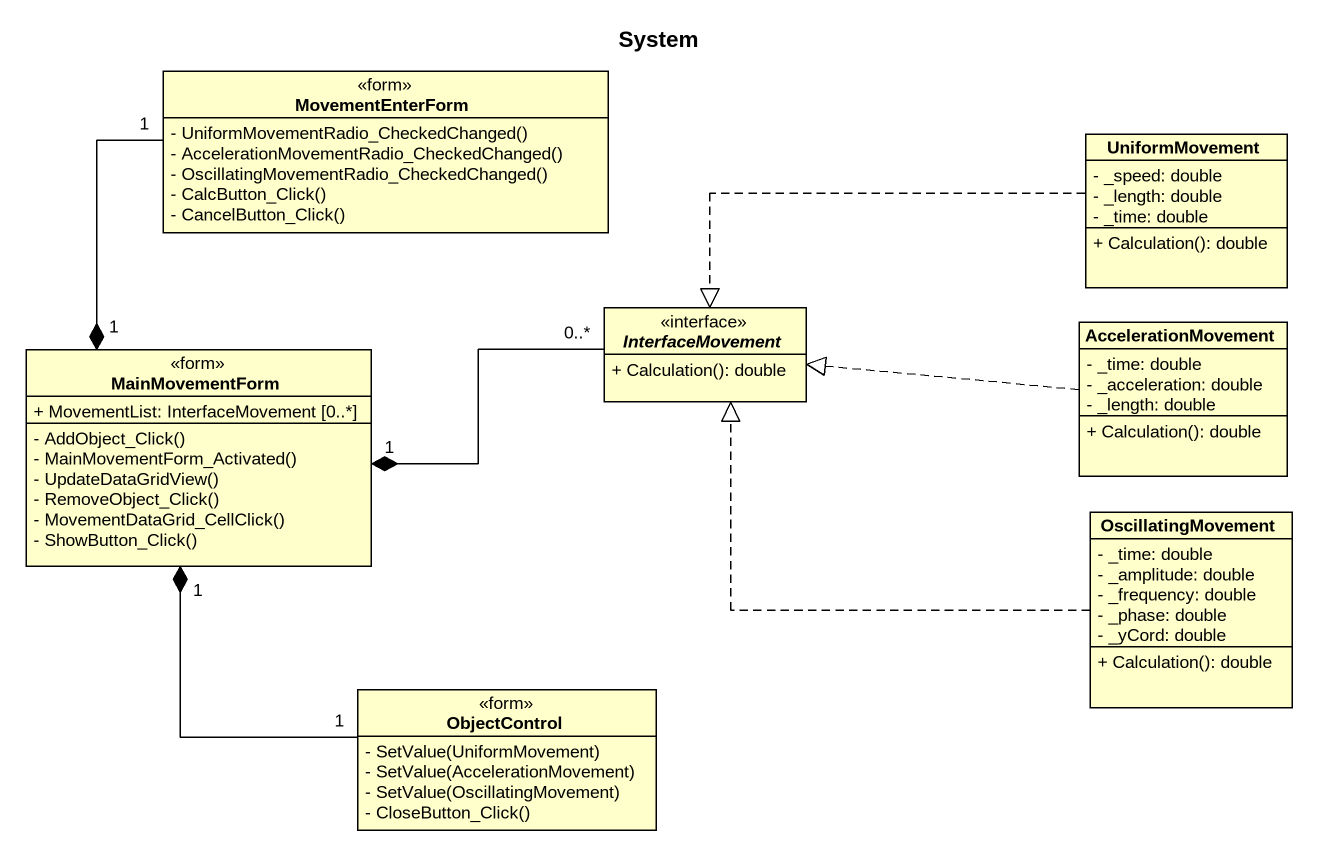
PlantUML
@startuml
title System
hide circle
hide empty members
skinparam classAttributeIconSize 0
class MovementEnterForm <<form>> {
  - UniformMovementRadio_CheckedChanged()
  - AccelerationMovementRadio_CheckedChanged()
  - OscillatingMovementRadio_CheckedChanged()
  - CalcButton_Click()
  - CancelButton_Click()
}
class UniformMovement {
  - _speed: double
  - _length: double
  - _time: double
  + Calculation(): double
}
class MainMovementForm <<form>> {
  + MovementList: InterfaceMovement [0..*]
  - AddObject_Click()
  - MainMovementForm_Activated()
  - UpdateDataGridView()
  - RemoveObject_Click()
  - MovementDataGrid_CellClick()
  - ShowButton_Click()
}
interface InterfaceMovement <<interface>> {
  + Calculation(): double
}
class AccelerationMovement {
  - _time: double
  - _acceleration: double
  - _length: double
  + Calculation(): double
}
class OscillatingMovement {
  - _time: double
  - _amplitude: double
  - _frequency: double
  - _phase: double
  - _yCord: double
  + Calculation(): double
}
class ObjectControl <<form>> {
  - SetValue(UniformMovement)
  - SetValue(AccelerationMovement)
  - SetValue(OscillatingMovement)
  - CloseButton_Click()
}
MovementEnterForm "1" --* "1" MainMovementForm
UniformMovement .left.|> InterfaceMovement
InterfaceMovement "0..*" -left-* "1" MainMovementForm
AccelerationMovement .left.|> InterfaceMovement
OscillatingMovement .left.|> InterfaceMovement
ObjectControl "1" -up-* "1" MainMovementForm
@enduml
